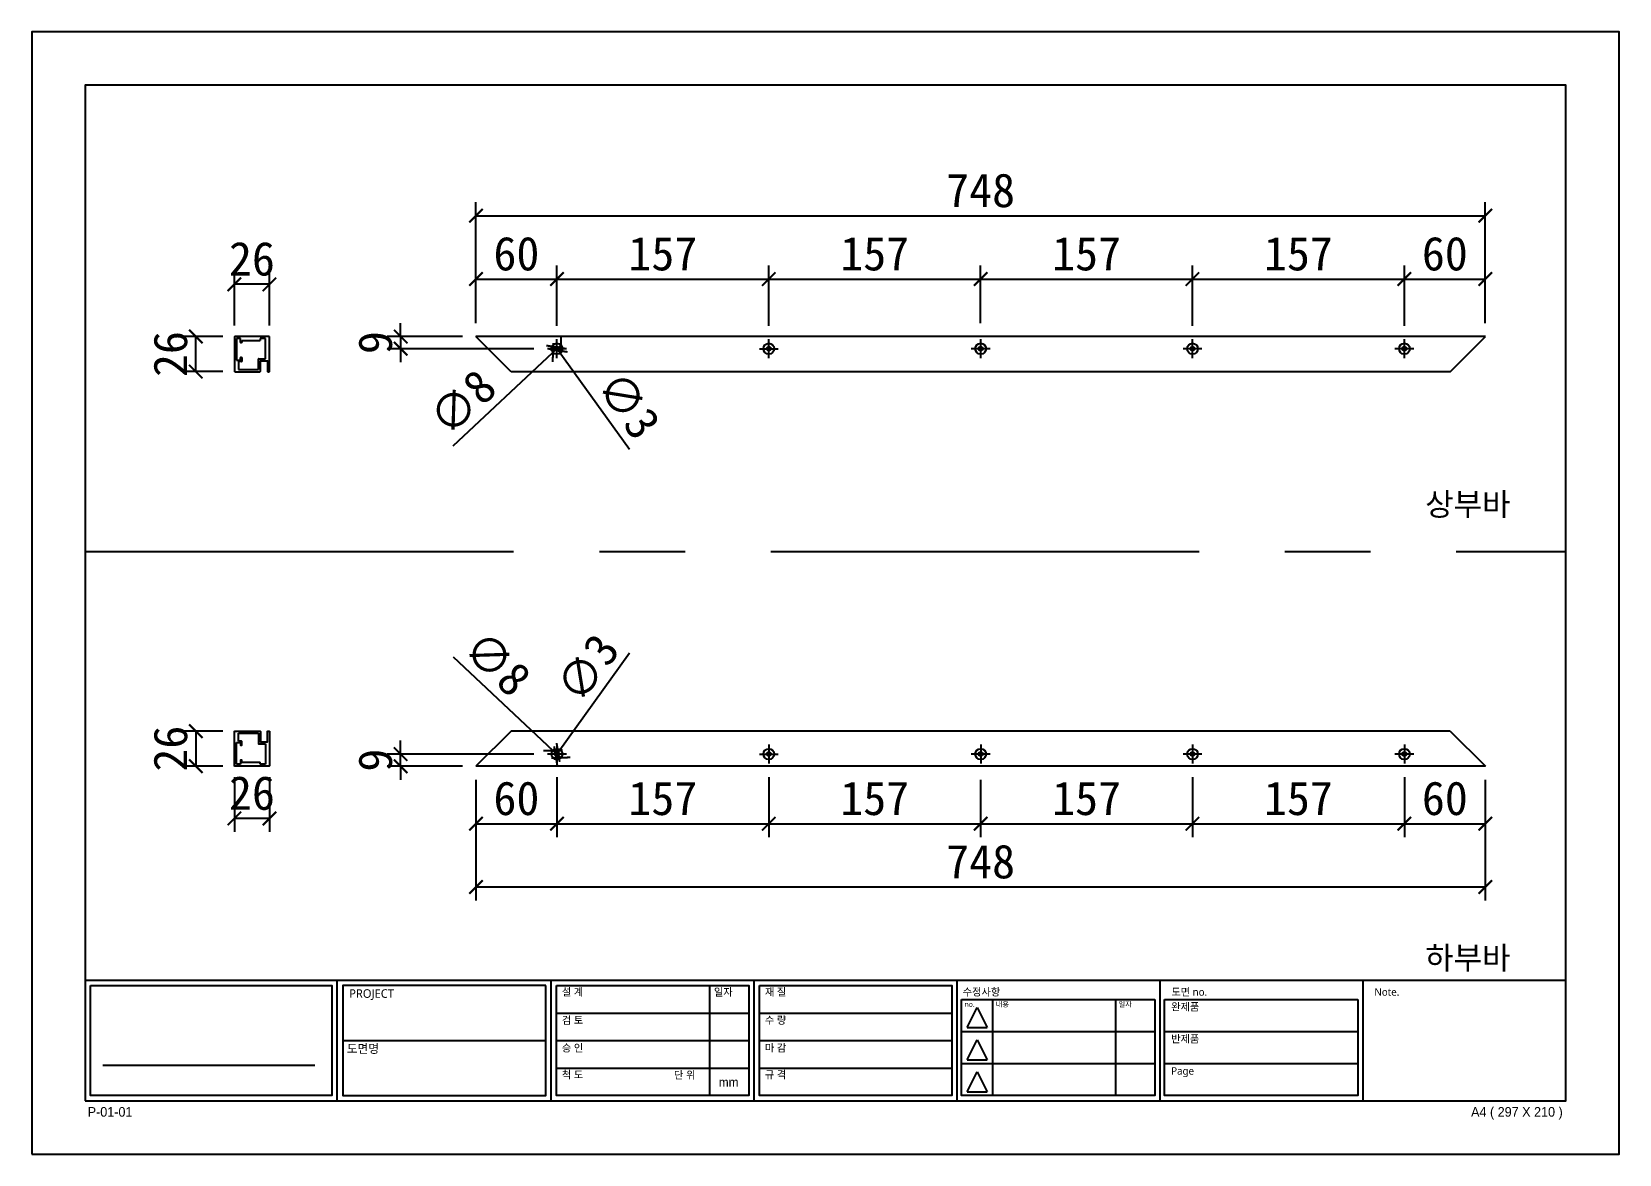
# Model space of a CAD drawing. Header units: millimetres. Extents: x -44117 to 256353, y -2095463 to 65325.
# Drawn here: x -13383 to -12206, y 10069 to 10901 of the extents above; entities that cross this region are included whole.
import ezdxf

# ---------------------------------------------------------------- set-up
doc = ezdxf.new("R2010")
doc.units = ezdxf.units.MM
doc.header["$LTSCALE"] = 10
doc.linetypes.add('CENTER', pattern=[50.8, 31.75, -6.35, 6.35, -6.35])
doc.layers.add('cen', color=1, linetype='CENTER')
doc.layers.add('도면층2', color=3, linetype='CENTER')
doc.styles.add('고딕', font='')
doc.styles.get('고딕').set_extended_font_data('HYgtrE')
doc.dimstyles.new('ISO-25', dxfattribs={"dimtxt": 2.5, "dimasz": 2.5, "dimexe": 1, "dimexo": 1, "dimtad": 1, "dimtxsty": 'Standard', "dimblk": 'ARCHTICK', "dimcen": 2.5, "dimadec": 0, "dimazin": 0, "dimtfac": 1, "dimtmove": 0, "dimatfit": 3, "dimfxl": 0, "dimarcsym": 0})

# ---------------------------------------------------------------- blocks, each defined once
blk = doc.blocks.new('A$C2EC13F1B')
at = {"color": 7}
for p, q in [((-3.67, -0.83), (-1.17, 4.17)), ((-1.17, 4.17), (1.33, -0.83))]:
    blk.add_line(p, q, dxfattribs=at)
blk.add_lwpolyline([(-3.67, -0.83), (1.33, -0.83)], dxfattribs=at)
blk = doc.blocks.new('a4 1scale')
at = {"color": 8}
for p, q in [((-15144.83, -4477.05), (-14867.83, -4477.05)), ((-15097.66, -4499.61), (-15097.66, -4477.05)), ((-15057.67, -4499.62), (-15057.67, -4477.06)), ((-15028.06, -4478.06), (-15028.06, -4498.62)), ((-15019.68, -4499.62), (-15019.68, -4477.06)), ((-14981.69, -4499.62), (-14981.69, -4477.06)), ((-14943.7, -4499.62), (-14943.7, -4477.06)), ((-14905.71, -4499.62), (-14905.71, -4477.06)), ((-14980.9, -4480.63), (-14944.7, -4480.63)), ((-14975.07, -4480.63), (-14975.07, -4498.62)), ((-14952.08, -4480.63), (-14952.08, -4498.62)), ((-14942.91, -4480.63), (-14906.71, -4480.63)), ((-15056.67, -4483.2), (-15020.68, -4483.2)), ((-15018.68, -4483.2), (-14982.69, -4483.2)), ((-14980.9, -4486.63), (-14944.7, -4486.63)), ((-14942.91, -4486.63), (-14906.71, -4486.63)), ((-15096.66, -4488.33), (-15058.67, -4488.34)), ((-15056.67, -4488.34), (-15020.68, -4488.34)), ((-15018.68, -4488.34), (-14982.69, -4488.34)), ((-15141.53, -4492.95), (-15101.88, -4492.95)), ((-15056.67, -4493.48), (-15020.68, -4493.48)), ((-15018.68, -4493.48), (-14982.69, -4493.48)), ((-14980.9, -4492.63), (-14944.7, -4492.63)), ((-14942.91, -4492.63), (-14906.71, -4492.63))]:
    blk.add_line(p, q, dxfattribs=at)
for points in [[(-15154.83, -4509.61), (-14857.83, -4509.61), (-14857.83, -4299.61), (-15154.83, -4299.61)], [(-15144.83, -4499.61), (-14867.83, -4499.61), (-14867.83, -4309.61), (-15144.83, -4309.61)]]:
    blk.add_lwpolyline(points, close=True)
for points in [[(-15143.82, -4478.05), (-15098.66, -4478.05), (-15098.66, -4498.61), (-15143.83, -4498.61)], [(-15058.67, -4478.06), (-15096.66, -4478.05), (-15096.66, -4498.61), (-15058.66, -4498.62)], [(-15056.67, -4478.06), (-15020.68, -4478.06), (-15020.68, -4498.62), (-15056.67, -4498.62)], [(-15018.68, -4478.06), (-14982.69, -4478.06), (-14982.69, -4498.62), (-15018.68, -4498.62)]]:
    blk.add_lwpolyline(points, close=True, dxfattribs=at)
for points in [[(-14944.7, -4480.63), (-14944.7, -4498.62), (-14980.9, -4498.62), (-14980.9, -4480.63)], [(-14906.71, -4480.63), (-14906.71, -4498.62), (-14942.91, -4498.62), (-14942.91, -4480.63)]]:
    blk.add_lwpolyline(points, dxfattribs=at)
at = {"color": 8, "xscale": 0.7469071166727064, "yscale": 0.7469071166727064, "zscale": 0.7469071166727064}
for p in [(-14977.06, -4485.3), (-14977.06, -4491.3), (-14977.06, -4497.29)]:
    blk.add_blockref('A$C2EC13F1B', p, dxfattribs=at)
at = {"color": 8, "style": '고딕'}
for s, insert, char_height, width, attachment_point in [('{\\fMalgun Gothic|b0|i0|c129|p50;PROJECT}', (-15095.45, -4478.74), 1.6004, 37.4801, 1), ('{\\fMalgun Gothic|b0|i0|c129|p50;설 계}', (-15055.65, -4478.55), 1.4003, 21.6513, 1), ('{\\fGulim|b0|i0|c129|p50;일자}', (-15027.2, -4478.57), 1.4, 24.7824, 1), ('{\\fMalgun Gothic|b0|i0|c129|p50;재 질}', (-15017.66, -4478.55), 1.4003, 21.6513, 1), ('{\\fMalgun Gothic|b0|i0|c129|p50;수정사항}', (-14980.67, -4478.55), 1.4003, 21.6513, 1), ('{\\fMalgun Gothic|b0|i0|c129|p50;도면 no.}', (-14941.63, -4478.55), 1.4003, 21.6513, 1), ('{\\fMalgun Gothic|b0|i0|c129|p50;Note.}', (-14903.64, -4478.55), 1.4003, 21.6513, 1), ('{\\fMalgun Gothic|b0|i0|c129|p50;no.}', (-14980.32, -4481.07), 0.96, 25.9815, 1), ('{\\fMalgun Gothic|b0|i0|c129|p50;내용}', (-14974.49, -4481.07), 0.96, 25.9815, 1), ('{\\fMalgun Gothic|b0|i0|c129|p50;일자}', (-14951.5, -4481.07), 0.96, 25.9815, 1), ('{\\fGulim|b0|i0|c129|p50;완\\fMalgun Gothic|b0|i0|c129|p50;제품}', (-14941.66, -4481.32), 1.4003, 21.6513, 1), ('{\\fMalgun Gothic|b0|i0|c129|p50;검 토}', (-15055.65, -4483.82), 1.4003, 21.6513, 1), ('{\\fMalgun Gothic|b0|i0|c129|p50;수 량}', (-15017.66, -4483.82), 1.4003, 21.6513, 1), ('{\\fMalgun Gothic|b0|i0|c129|p50;반제품}', (-14941.66, -4487.32), 1.4003, 21.6513, 1), ('{\\fMalgun Gothic|b0|i0|c129|p50;도면명}', (-15095.89, -4489.07), 1.6004, 37.4801, 1), ('{\\fMalgun Gothic|b0|i0|c129|p50;승 인}', (-15055.65, -4489.02), 1.4003, 21.6513, 1), ('{\\fMalgun Gothic|b0|i0|c129|p50;마 감}', (-15017.66, -4489.02), 1.4003, 21.6513, 1), ('{\\fMalgun Gothic|b0|i0|c129|p50;Page}', (-14941.66, -4493.32), 1.4003, 21.6513, 1), ('{\\fMalgun Gothic|b0|i0|c129|p50;척 도 }', (-15055.65, -4494.02), 1.4003, 21.6513, 1), ('{\\fGulim|b0|i0|c129|p50;단 위}', (-15034.68, -4494.09), 1.4003, 21.6513, 1), ('mm', (-15024.45, -4496.13), 1.7, 15.2516, 5), ('{\\fMalgun Gothic|b0|i0|c129|p50;규 격 }', (-15017.66, -4494.02), 1.4003, 21.6513, 1), ('{\\C8;P-01-01}', (-15144.37, -4500.78), 1.8004, 27.0059, 1), ('{\\C8;A4 ( 297 X 210 )}', (-14868.4, -4500.78), 1.8004, 27.0059, 3)]:
    blk.add_mtext(s, dxfattribs=dict(at, insert=insert, char_height=char_height, width=width, attachment_point=attachment_point))
blk = doc.blocks.new('_ArchTick')
at = {"color": 0, "linetype": 'ByBlock', "const_width": 0.15}
blk.add_lwpolyline([(-0.5, -0.5), (0.5, 0.5)], dxfattribs=at)
blk = doc.blocks.new('*D312')
at = {"color": 0, "lineweight": -2}
for p, q in [((-13232.5, 10683.3), (-13232.5, 10723.8)), ((-13206.5, 10683.3), (-13206.5, 10723.8)), ((-13206.5, 10713.8), (-13232.5, 10713.8))]:
    blk.add_line(p, q, dxfattribs=at)
at = {"layer": 'Defpoints', "color": 0}
for p in [(-13232.5, 10713.8), (-13232.5, 10673.3), (-13206.5, 10673.3)]:
    blk.add_point(p, dxfattribs=at)
at = {"color": 0, "lineweight": -2, "xscale": 10, "yscale": 10, "zscale": 10, "rotation": 180}
blk.add_blockref('_ArchTick', (-13232.5, 10713.8), dxfattribs=at)
at = {"color": 0, "lineweight": -2, "xscale": 10, "yscale": 10, "zscale": 10}
blk.add_blockref('_ArchTick', (-13206.5, 10713.8), dxfattribs=at)
at = {"color": 0, "insert": (-13219.5, 10732.6), "char_height": 25, "attachment_point": 5}
blk.add_mtext('26', dxfattribs=at)
blk = doc.blocks.new('_None')
blk = doc.blocks.new('*D313')
at = {"color": 0, "lineweight": -2}
for p, q in [((-13241, 10675.1), (-13271.1, 10675.1)), ((-13261.1, 10649.1), (-13261.1, 10675.1)), ((-13241, 10649.1), (-13271.1, 10649.1))]:
    blk.add_line(p, q, dxfattribs=at)
at = {"layer": 'Defpoints', "color": 0}
for p in [(-13261.1, 10675.1), (-13231, 10675.1), (-13231, 10649.1)]:
    blk.add_point(p, dxfattribs=at)
at = {"color": 0, "lineweight": -2, "xscale": 10, "yscale": 10, "zscale": 10}
for p, rotation in [((-13261.1, 10675.1), 90), ((-13261.1, 10649.1), 270)]:
    blk.add_blockref('_ArchTick', p, dxfattribs=dict(at, rotation=rotation))
at = {"color": 0, "insert": (-13279.8, 10662.1), "char_height": 25, "attachment_point": 5, "rotation": 90}
blk.add_mtext('26', dxfattribs=at)
blk = doc.blocks.new('*D314')
at = {"color": 0, "lineweight": -2}
for p, q in [((-13053.5, 10685.1), (-13053.5, 10774.6)), ((-13053.5, 10764.6), (-12305.5, 10764.6)), ((-12305.5, 10685.1), (-12305.5, 10774.6))]:
    blk.add_line(p, q, dxfattribs=at)
at = {"layer": 'Defpoints', "color": 0}
for p in [(-12305.5, 10764.6), (-13053.5, 10675.1), (-12305.5, 10675.1)]:
    blk.add_point(p, dxfattribs=at)
at = {"color": 0, "lineweight": -2, "xscale": 10, "yscale": 10, "zscale": 10, "rotation": 180}
blk.add_blockref('_ArchTick', (-13053.5, 10764.6), dxfattribs=at)
at = {"color": 0, "lineweight": -2, "xscale": 10, "yscale": 10, "zscale": 10}
blk.add_blockref('_ArchTick', (-12305.5, 10764.6), dxfattribs=at)
at = {"color": 0, "insert": (-12679.5, 10783.3), "char_height": 25, "attachment_point": 5}
blk.add_mtext('748', dxfattribs=at)
blk = doc.blocks.new('*D315')
at = {"color": 0, "lineweight": -2}
for p, q in [((-13109.3, 10675.1), (-13109.3, 10685.1)), ((-13063.5, 10675.1), (-13119.3, 10675.1)), ((-13109.3, 10675.1), (-13109.3, 10666.1)), ((-13010.5, 10666.1), (-13119.3, 10666.1)), ((-13109.3, 10666.1), (-13109.3, 10656.1))]:
    blk.add_line(p, q, dxfattribs=at)
at = {"layer": 'Defpoints', "color": 0}
for p in [(-13053.5, 10675.1), (-13109.3, 10666.1), (-13000.5, 10666.1)]:
    blk.add_point(p, dxfattribs=at)
at = {"color": 0, "lineweight": -2, "xscale": 10, "yscale": 10, "zscale": 10}
for p, rotation in [((-13109.3, 10675.1), 270), ((-13109.3, 10666.1), 90)]:
    blk.add_blockref('_ArchTick', p, dxfattribs=dict(at, rotation=rotation))
at = {"color": 0, "insert": (-13128, 10670.6), "char_height": 25, "attachment_point": 5, "rotation": 90}
blk.add_mtext('9', dxfattribs=at)
blk = doc.blocks.new('*D316')
at = {"color": 0, "lineweight": -2}
for p, q in [((-13070.3, 10594), (-12996.4, 10663.3)), ((-12990.6, 10668.8), (-12996.4, 10663.3)), ((-12990.6, 10668.8), (-12990.6, 10668.8))]:
    blk.add_line(p, q, dxfattribs=at)
at = {"layer": 'Defpoints', "color": 0}
for p in [(-12996.4, 10663.3), (-12990.6, 10668.8)]:
    blk.add_point(p, dxfattribs=at)
at = {"color": 0, "lineweight": -2, "xscale": 10, "yscale": 10, "zscale": 10}
for p, rotation in [((-12996.4, 10663.3), 43.13870442112652), ((-12990.6, 10668.8), 223.1387044211265)]:
    blk.add_blockref('_ArchTick', p, dxfattribs=dict(at, rotation=rotation))
at = {"color": 0, "insert": (-13063.4, 10626.2), "char_height": 25, "attachment_point": 5, "rotation": 43.1387}
blk.add_mtext('∅8', dxfattribs=at)
blk = doc.blocks.new('*D317')
at = {"color": 0, "lineweight": -2}
for p, q in [((-12994.4, 10667.3), (-12994.4, 10667.3)), ((-12994.4, 10667.3), (-12992.6, 10664.8)), ((-12939.7, 10591.4), (-12992.6, 10664.8))]:
    blk.add_line(p, q, dxfattribs=at)
at = {"layer": 'Defpoints', "color": 0}
for p in [(-12994.4, 10667.3), (-12992.6, 10664.8)]:
    blk.add_point(p, dxfattribs=at)
at = {"color": 0, "lineweight": -2, "xscale": 10, "yscale": 10, "zscale": 10}
for p, rotation in [((-12994.4, 10667.3), 305.7508162474588), ((-12992.6, 10664.8), 125.7508162474588)]:
    blk.add_blockref('_ArchTick', p, dxfattribs=dict(at, rotation=rotation))
at = {"color": 0, "insert": (-12940.3, 10624.3), "char_height": 25, "attachment_point": 5, "rotation": 305.7508}
blk.add_mtext('∅3', dxfattribs=at)
blk = doc.blocks.new('*D318')
at = {"color": 0, "lineweight": -2}
for p, q in [((-13053.5, 10685.1), (-13053.5, 10727.7)), ((-13053.5, 10717.7), (-12993.5, 10717.7)), ((-12993.5, 10683.1), (-12993.5, 10727.7))]:
    blk.add_line(p, q, dxfattribs=at)
at = {"layer": 'Defpoints', "color": 0}
for p in [(-12993.5, 10717.7), (-13053.5, 10675.1), (-12993.5, 10673.1)]:
    blk.add_point(p, dxfattribs=at)
at = {"color": 0, "lineweight": -2, "xscale": 10, "yscale": 10, "zscale": 10, "rotation": 180}
blk.add_blockref('_ArchTick', (-13053.5, 10717.7), dxfattribs=at)
at = {"color": 0, "lineweight": -2, "xscale": 10, "yscale": 10, "zscale": 10}
blk.add_blockref('_ArchTick', (-12993.5, 10717.7), dxfattribs=at)
at = {"color": 0, "insert": (-13023.5, 10736.4), "char_height": 25, "attachment_point": 5}
blk.add_mtext('60', dxfattribs=at)
blk = doc.blocks.new('*D319')
at = {"color": 0, "lineweight": -2}
for p, q in [((-12993.5, 10683.1), (-12993.5, 10727.7)), ((-12993.5, 10717.7), (-12836.5, 10717.7)), ((-12836.5, 10683.1), (-12836.5, 10727.7))]:
    blk.add_line(p, q, dxfattribs=at)
at = {"layer": 'Defpoints', "color": 0}
for p in [(-12836.5, 10717.7), (-12993.5, 10673.1), (-12836.5, 10673.1)]:
    blk.add_point(p, dxfattribs=at)
at = {"color": 0, "lineweight": -2, "xscale": 10, "yscale": 10, "zscale": 10, "rotation": 180}
blk.add_blockref('_ArchTick', (-12993.5, 10717.7), dxfattribs=at)
at = {"color": 0, "lineweight": -2, "xscale": 10, "yscale": 10, "zscale": 10}
blk.add_blockref('_ArchTick', (-12836.5, 10717.7), dxfattribs=at)
at = {"color": 0, "insert": (-12915, 10736.4), "char_height": 25, "attachment_point": 5}
blk.add_mtext('157', dxfattribs=at)
blk = doc.blocks.new('*D320')
at = {"color": 0, "lineweight": -2}
for p, q in [((-12836.5, 10683.1), (-12836.5, 10727.7)), ((-12836.5, 10717.7), (-12679.5, 10717.7)), ((-12679.5, 10685.1), (-12679.5, 10727.7))]:
    blk.add_line(p, q, dxfattribs=at)
at = {"layer": 'Defpoints', "color": 0}
for p in [(-12679.5, 10717.7), (-12836.5, 10673.1), (-12679.5, 10675.1)]:
    blk.add_point(p, dxfattribs=at)
at = {"color": 0, "lineweight": -2, "xscale": 10, "yscale": 10, "zscale": 10, "rotation": 180}
blk.add_blockref('_ArchTick', (-12836.5, 10717.7), dxfattribs=at)
at = {"color": 0, "lineweight": -2, "xscale": 10, "yscale": 10, "zscale": 10}
blk.add_blockref('_ArchTick', (-12679.5, 10717.7), dxfattribs=at)
at = {"color": 0, "insert": (-12758, 10736.4), "char_height": 25, "attachment_point": 5}
blk.add_mtext('157', dxfattribs=at)
blk = doc.blocks.new('*D321')
at = {"color": 0, "lineweight": -2}
for p, q in [((-12679.5, 10685.1), (-12679.5, 10727.7)), ((-12679.5, 10717.7), (-12522.5, 10717.7)), ((-12522.5, 10683.1), (-12522.5, 10727.7))]:
    blk.add_line(p, q, dxfattribs=at)
at = {"layer": 'Defpoints', "color": 0}
for p in [(-12522.5, 10717.7), (-12679.5, 10675.1), (-12522.5, 10673.1)]:
    blk.add_point(p, dxfattribs=at)
at = {"color": 0, "lineweight": -2, "xscale": 10, "yscale": 10, "zscale": 10, "rotation": 180}
blk.add_blockref('_ArchTick', (-12679.5, 10717.7), dxfattribs=at)
at = {"color": 0, "lineweight": -2, "xscale": 10, "yscale": 10, "zscale": 10}
blk.add_blockref('_ArchTick', (-12522.5, 10717.7), dxfattribs=at)
at = {"color": 0, "insert": (-12601, 10736.4), "char_height": 25, "attachment_point": 5}
blk.add_mtext('157', dxfattribs=at)
blk = doc.blocks.new('*D322')
at = {"color": 0, "lineweight": -2}
for p, q in [((-12522.5, 10683.1), (-12522.5, 10727.7)), ((-12522.5, 10717.7), (-12365.5, 10717.7)), ((-12365.5, 10683.1), (-12365.5, 10727.7))]:
    blk.add_line(p, q, dxfattribs=at)
at = {"layer": 'Defpoints', "color": 0}
for p in [(-12365.5, 10717.7), (-12522.5, 10673.1), (-12365.5, 10673.1)]:
    blk.add_point(p, dxfattribs=at)
at = {"color": 0, "lineweight": -2, "xscale": 10, "yscale": 10, "zscale": 10, "rotation": 180}
blk.add_blockref('_ArchTick', (-12522.5, 10717.7), dxfattribs=at)
at = {"color": 0, "lineweight": -2, "xscale": 10, "yscale": 10, "zscale": 10}
blk.add_blockref('_ArchTick', (-12365.5, 10717.7), dxfattribs=at)
at = {"color": 0, "insert": (-12444, 10736.4), "char_height": 25, "attachment_point": 5}
blk.add_mtext('157', dxfattribs=at)
blk = doc.blocks.new('*D323')
at = {"color": 0, "lineweight": -2}
for p, q in [((-12365.5, 10683.1), (-12365.5, 10727.7)), ((-12365.5, 10717.7), (-12305.5, 10717.7)), ((-12305.5, 10685.1), (-12305.5, 10727.7))]:
    blk.add_line(p, q, dxfattribs=at)
at = {"layer": 'Defpoints', "color": 0}
for p in [(-12305.5, 10717.7), (-12365.5, 10673.1), (-12305.5, 10675.1)]:
    blk.add_point(p, dxfattribs=at)
at = {"color": 0, "lineweight": -2, "xscale": 10, "yscale": 10, "zscale": 10, "rotation": 180}
blk.add_blockref('_ArchTick', (-12365.5, 10717.7), dxfattribs=at)
at = {"color": 0, "lineweight": -2, "xscale": 10, "yscale": 10, "zscale": 10}
blk.add_blockref('_ArchTick', (-12305.5, 10717.7), dxfattribs=at)
at = {"color": 0, "insert": (-12335.5, 10736.4), "char_height": 25, "attachment_point": 5}
blk.add_mtext('60', dxfattribs=at)
blk = doc.blocks.new('*D324')
at = {"color": 0, "lineweight": -2}
for p, q in [((-13232.5, 10348.5), (-13232.5, 10308)), ((-13206.5, 10348.5), (-13206.5, 10308)), ((-13206.5, 10318), (-13232.5, 10318))]:
    blk.add_line(p, q, dxfattribs=at)
at = {"layer": 'Defpoints', "color": 0}
for p in [(-13232.5, 10358.5), (-13206.5, 10358.5), (-13232.5, 10318)]:
    blk.add_point(p, dxfattribs=at)
at = {"color": 0, "lineweight": -2, "xscale": 10, "yscale": 10, "zscale": 10, "rotation": 180}
blk.add_blockref('_ArchTick', (-13232.5, 10318), dxfattribs=at)
at = {"color": 0, "lineweight": -2, "xscale": 10, "yscale": 10, "zscale": 10}
blk.add_blockref('_ArchTick', (-13206.5, 10318), dxfattribs=at)
at = {"color": 0, "insert": (-13219.5, 10336.7), "char_height": 25, "attachment_point": 5}
blk.add_mtext('26', dxfattribs=at)
blk = doc.blocks.new('*D325')
at = {"color": 0, "lineweight": -2}
for p, q in [((-13241, 10382.7), (-13271.1, 10382.7)), ((-13261.1, 10382.7), (-13261.1, 10356.7)), ((-13241, 10356.7), (-13271.1, 10356.7))]:
    blk.add_line(p, q, dxfattribs=at)
at = {"layer": 'Defpoints', "color": 0}
for p in [(-13231, 10382.7), (-13261.1, 10356.7), (-13231, 10356.7)]:
    blk.add_point(p, dxfattribs=at)
at = {"color": 0, "lineweight": -2, "xscale": 10, "yscale": 10, "zscale": 10}
for p, rotation in [((-13261.1, 10382.7), 90), ((-13261.1, 10356.7), 270)]:
    blk.add_blockref('_ArchTick', p, dxfattribs=dict(at, rotation=rotation))
at = {"color": 0, "insert": (-13279.8, 10369.7), "char_height": 25, "attachment_point": 5, "rotation": 90}
blk.add_mtext('26', dxfattribs=at)
blk = doc.blocks.new('*D326')
at = {"color": 0, "lineweight": -2}
for p, q in [((-13053.5, 10346.7), (-13053.5, 10257.2)), ((-12305.5, 10346.7), (-12305.5, 10257.2)), ((-13053.5, 10267.2), (-12305.5, 10267.2))]:
    blk.add_line(p, q, dxfattribs=at)
at = {"layer": 'Defpoints', "color": 0}
for p in [(-13053.5, 10356.7), (-12305.5, 10356.7), (-12305.5, 10267.2)]:
    blk.add_point(p, dxfattribs=at)
at = {"color": 0, "lineweight": -2, "xscale": 10, "yscale": 10, "zscale": 10, "rotation": 180}
blk.add_blockref('_ArchTick', (-13053.5, 10267.2), dxfattribs=at)
at = {"color": 0, "lineweight": -2, "xscale": 10, "yscale": 10, "zscale": 10}
blk.add_blockref('_ArchTick', (-12305.5, 10267.2), dxfattribs=at)
at = {"color": 0, "insert": (-12679.5, 10285.9), "char_height": 25, "attachment_point": 5}
blk.add_mtext('748', dxfattribs=at)
blk = doc.blocks.new('*D327')
at = {"color": 0, "lineweight": -2}
for p, q in [((-13010.5, 10365.7), (-13119.3, 10365.7)), ((-13109.3, 10365.7), (-13109.3, 10375.7)), ((-13109.3, 10356.7), (-13109.3, 10365.7)), ((-13063.5, 10356.7), (-13119.3, 10356.7)), ((-13109.3, 10356.7), (-13109.3, 10346.7))]:
    blk.add_line(p, q, dxfattribs=at)
at = {"layer": 'Defpoints', "color": 0}
for p in [(-13109.3, 10365.7), (-13000.5, 10365.7), (-13053.5, 10356.7)]:
    blk.add_point(p, dxfattribs=at)
at = {"color": 0, "lineweight": -2, "xscale": 10, "yscale": 10, "zscale": 10}
for p, rotation in [((-13109.3, 10365.7), 270), ((-13109.3, 10356.7), 90)]:
    blk.add_blockref('_ArchTick', p, dxfattribs=dict(at, rotation=rotation))
at = {"color": 0, "insert": (-13128, 10361.2), "char_height": 25, "attachment_point": 5, "rotation": 90}
blk.add_mtext('9', dxfattribs=at)
blk = doc.blocks.new('*D328')
at = {"color": 0, "lineweight": -2}
for p, q in [((-13070.3, 10437.7), (-12996.4, 10368.4)), ((-12990.6, 10363), (-12996.4, 10368.4)), ((-12990.6, 10363), (-12990.6, 10363))]:
    blk.add_line(p, q, dxfattribs=at)
at = {"layer": 'Defpoints', "color": 0}
for p in [(-12996.4, 10368.4), (-12990.6, 10363)]:
    blk.add_point(p, dxfattribs=at)
at = {"color": 0, "lineweight": -2, "xscale": 10, "yscale": 10, "zscale": 10}
for p, rotation in [((-12996.4, 10368.4), 316.8612955789014), ((-12990.6, 10363), 136.8612955789014)]:
    blk.add_blockref('_ArchTick', p, dxfattribs=dict(at, rotation=rotation))
at = {"color": 0, "insert": (-13037.7, 10432.9), "char_height": 25, "attachment_point": 5, "rotation": 316.8613}
blk.add_mtext('∅8', dxfattribs=at)
blk = doc.blocks.new('*D329')
at = {"color": 0, "lineweight": -2}
for p, q in [((-12939.7, 10440.4), (-12992.6, 10366.9)), ((-12994.4, 10364.5), (-12992.6, 10366.9)), ((-12994.4, 10364.5), (-12994.4, 10364.5))]:
    blk.add_line(p, q, dxfattribs=at)
at = {"layer": 'Defpoints', "color": 0}
for p in [(-12994.4, 10364.5), (-12992.6, 10366.9)]:
    blk.add_point(p, dxfattribs=at)
at = {"color": 0, "lineweight": -2, "xscale": 10, "yscale": 10, "zscale": 10}
for p, rotation in [((-12994.4, 10364.5), 54.24918375254118), ((-12992.6, 10366.9), 234.2491837525412)]:
    blk.add_blockref('_ArchTick', p, dxfattribs=dict(at, rotation=rotation))
at = {"color": 0, "insert": (-12970.7, 10429.4), "char_height": 25, "attachment_point": 5, "rotation": 54.2492}
blk.add_mtext('∅3', dxfattribs=at)
blk = doc.blocks.new('*D330')
at = {"color": 0, "lineweight": -2}
for p, q in [((-13053.5, 10346.7), (-13053.5, 10304.1)), ((-12993.5, 10348.7), (-12993.5, 10304.1)), ((-13053.5, 10314.1), (-12993.5, 10314.1))]:
    blk.add_line(p, q, dxfattribs=at)
at = {"layer": 'Defpoints', "color": 0}
for p in [(-13053.5, 10356.7), (-12993.5, 10358.7), (-12993.5, 10314.1)]:
    blk.add_point(p, dxfattribs=at)
at = {"color": 0, "lineweight": -2, "xscale": 10, "yscale": 10, "zscale": 10, "rotation": 180}
blk.add_blockref('_ArchTick', (-13053.5, 10314.1), dxfattribs=at)
at = {"color": 0, "lineweight": -2, "xscale": 10, "yscale": 10, "zscale": 10}
blk.add_blockref('_ArchTick', (-12993.5, 10314.1), dxfattribs=at)
at = {"color": 0, "insert": (-13023.5, 10332.8), "char_height": 25, "attachment_point": 5}
blk.add_mtext('60', dxfattribs=at)
blk = doc.blocks.new('*D331')
at = {"color": 0, "lineweight": -2}
for p, q in [((-12993.5, 10348.7), (-12993.5, 10304.1)), ((-12836.5, 10348.7), (-12836.5, 10304.1)), ((-12993.5, 10314.1), (-12836.5, 10314.1))]:
    blk.add_line(p, q, dxfattribs=at)
at = {"layer": 'Defpoints', "color": 0}
for p in [(-12993.5, 10358.7), (-12836.5, 10358.7), (-12836.5, 10314.1)]:
    blk.add_point(p, dxfattribs=at)
at = {"color": 0, "lineweight": -2, "xscale": 10, "yscale": 10, "zscale": 10, "rotation": 180}
blk.add_blockref('_ArchTick', (-12993.5, 10314.1), dxfattribs=at)
at = {"color": 0, "lineweight": -2, "xscale": 10, "yscale": 10, "zscale": 10}
blk.add_blockref('_ArchTick', (-12836.5, 10314.1), dxfattribs=at)
at = {"color": 0, "insert": (-12915, 10332.8), "char_height": 25, "attachment_point": 5}
blk.add_mtext('157', dxfattribs=at)
blk = doc.blocks.new('*D332')
at = {"color": 0, "lineweight": -2}
for p, q in [((-12836.5, 10348.7), (-12836.5, 10304.1)), ((-12679.5, 10346.7), (-12679.5, 10304.1)), ((-12836.5, 10314.1), (-12679.5, 10314.1))]:
    blk.add_line(p, q, dxfattribs=at)
at = {"layer": 'Defpoints', "color": 0}
for p in [(-12836.5, 10358.7), (-12679.5, 10356.7), (-12679.5, 10314.1)]:
    blk.add_point(p, dxfattribs=at)
at = {"color": 0, "lineweight": -2, "xscale": 10, "yscale": 10, "zscale": 10, "rotation": 180}
blk.add_blockref('_ArchTick', (-12836.5, 10314.1), dxfattribs=at)
at = {"color": 0, "lineweight": -2, "xscale": 10, "yscale": 10, "zscale": 10}
blk.add_blockref('_ArchTick', (-12679.5, 10314.1), dxfattribs=at)
at = {"color": 0, "insert": (-12758, 10332.8), "char_height": 25, "attachment_point": 5}
blk.add_mtext('157', dxfattribs=at)
blk = doc.blocks.new('*D333')
at = {"color": 0, "lineweight": -2}
for p, q in [((-12679.5, 10346.7), (-12679.5, 10304.1)), ((-12522.5, 10348.7), (-12522.5, 10304.1)), ((-12679.5, 10314.1), (-12522.5, 10314.1))]:
    blk.add_line(p, q, dxfattribs=at)
at = {"layer": 'Defpoints', "color": 0}
for p in [(-12679.5, 10356.7), (-12522.5, 10358.7), (-12522.5, 10314.1)]:
    blk.add_point(p, dxfattribs=at)
at = {"color": 0, "lineweight": -2, "xscale": 10, "yscale": 10, "zscale": 10, "rotation": 180}
blk.add_blockref('_ArchTick', (-12679.5, 10314.1), dxfattribs=at)
at = {"color": 0, "lineweight": -2, "xscale": 10, "yscale": 10, "zscale": 10}
blk.add_blockref('_ArchTick', (-12522.5, 10314.1), dxfattribs=at)
at = {"color": 0, "insert": (-12601, 10332.8), "char_height": 25, "attachment_point": 5}
blk.add_mtext('157', dxfattribs=at)
blk = doc.blocks.new('*D334')
at = {"color": 0, "lineweight": -2}
for p, q in [((-12522.5, 10348.7), (-12522.5, 10304.1)), ((-12365.5, 10348.7), (-12365.5, 10304.1)), ((-12522.5, 10314.1), (-12365.5, 10314.1))]:
    blk.add_line(p, q, dxfattribs=at)
at = {"layer": 'Defpoints', "color": 0}
for p in [(-12522.5, 10358.7), (-12365.5, 10358.7), (-12365.5, 10314.1)]:
    blk.add_point(p, dxfattribs=at)
at = {"color": 0, "lineweight": -2, "xscale": 10, "yscale": 10, "zscale": 10, "rotation": 180}
blk.add_blockref('_ArchTick', (-12522.5, 10314.1), dxfattribs=at)
at = {"color": 0, "lineweight": -2, "xscale": 10, "yscale": 10, "zscale": 10}
blk.add_blockref('_ArchTick', (-12365.5, 10314.1), dxfattribs=at)
at = {"color": 0, "insert": (-12444, 10332.8), "char_height": 25, "attachment_point": 5}
blk.add_mtext('157', dxfattribs=at)
blk = doc.blocks.new('*D335')
at = {"color": 0, "lineweight": -2}
for p, q in [((-12365.5, 10348.7), (-12365.5, 10304.1)), ((-12305.5, 10346.7), (-12305.5, 10304.1)), ((-12365.5, 10314.1), (-12305.5, 10314.1))]:
    blk.add_line(p, q, dxfattribs=at)
at = {"layer": 'Defpoints', "color": 0}
for p in [(-12365.5, 10358.7), (-12305.5, 10356.7), (-12305.5, 10314.1)]:
    blk.add_point(p, dxfattribs=at)
at = {"color": 0, "lineweight": -2, "xscale": 10, "yscale": 10, "zscale": 10, "rotation": 180}
blk.add_blockref('_ArchTick', (-12365.5, 10314.1), dxfattribs=at)
at = {"color": 0, "lineweight": -2, "xscale": 10, "yscale": 10, "zscale": 10}
blk.add_blockref('_ArchTick', (-12305.5, 10314.1), dxfattribs=at)
at = {"color": 0, "insert": (-12335.5, 10332.8), "char_height": 25, "attachment_point": 5}
blk.add_mtext('60', dxfattribs=at)

msp = doc.modelspace()

# ---------------------------------------------------------------- linework, layer by layer
for p, q in [((-13227.96915, 10673.56733), (-13230.96915, 10673.56733)), ((-13230.96915, 10673.56733), (-13230.96915, 10657.56733)), ((-13227.96915, 10670.86733), (-13227.96915, 10673.56733)), ((-13227.26915, 10670.56733), (-13227.66915, 10670.56733)), ((-13226.96915, 10672.06733), (-13226.96915, 10670.86733)), ((-13226.96915, 10672.06733), (-13213.46915, 10672.06733)), ((-13209.46915, 10673.56733), (-13213.46915, 10673.56733)), ((-13213.46915, 10673.56733), (-13213.46915, 10672.06733)), ((-13209.46915, 10658.56733), (-13209.46915, 10673.56733)), ((-12305.47405, 10675.06733), (-13053.47405, 10675.06733)), ((-13027.47405, 10649.06733), (-13053.47405, 10675.06733)), ((-12331.47405, 10649.06733), (-12305.47405, 10675.06733)), ((-13227.96915, 10657.56733), (-13227.96915, 10659.26733)), ((-13227.66915, 10659.56733), (-13227.26915, 10659.56733)), ((-13226.96915, 10659.26733), (-13226.96915, 10656.86733)), ((-13214.66915, 10657.06733), (-13214.66915, 10658.26733)), ((-13214.36915, 10658.56733), (-13213.16915, 10658.56733)), ((-13213.16915, 10658.56733), (-13209.46915, 10658.56733)), ((-13213.16915, 10658.56733), (-13213.16915, 10658.56733)), ((-13230.96915, 10657.56733), (-13227.96915, 10657.56733)), ((-13227.26915, 10656.56733), (-13229.46915, 10656.56733)), ((-13229.46915, 10656.56733), (-13229.46915, 10650.56733)), ((-13229.46915, 10650.56733), (-13214.66915, 10650.56733)), ((-13214.66915, 10650.56733), (-13214.66915, 10657.06733)), ((-12331.47405, 10649.06733), (-13027.47405, 10649.06733)), ((-13229.46915, 10375.20341), (-13229.46915, 10381.20341)), ((-13229.46915, 10381.20341), (-13214.66915, 10381.20341)), ((-13214.66915, 10381.20341), (-13214.66915, 10374.70341)), ((-13027.47405, 10382.70341), (-13053.47405, 10356.70341)), ((-12331.47405, 10382.70341), (-13027.47405, 10382.70341)), ((-12331.47405, 10382.70341), (-12305.47405, 10356.70341)), ((-13230.96915, 10358.20341), (-13230.96915, 10374.20341)), ((-13230.96915, 10374.20341), (-13227.96915, 10374.20341)), ((-13227.26915, 10375.20341), (-13229.46915, 10375.20341)), ((-13227.96915, 10374.20341), (-13227.96915, 10372.50341)), ((-13227.66915, 10372.20341), (-13227.26915, 10372.20341)), ((-13226.96915, 10372.50341), (-13226.96915, 10374.90341)), ((-13214.66915, 10374.70341), (-13214.66915, 10373.50341)), ((-13214.36915, 10373.20341), (-13213.16915, 10373.20341)), ((-13213.16915, 10373.20341), (-13209.46915, 10373.20341)), ((-13213.16915, 10373.20341), (-13213.16915, 10373.20341)), ((-13209.46915, 10373.20341), (-13209.46915, 10358.20341)), ((-13227.96915, 10358.20341), (-13230.96915, 10358.20341)), ((-13227.96915, 10360.90341), (-13227.96915, 10358.20341)), ((-13227.26915, 10361.20341), (-13227.66915, 10361.20341)), ((-13226.96915, 10359.70341), (-13226.96915, 10360.90341)), ((-13226.96915, 10359.70341), (-13213.46915, 10359.70341)), ((-13213.46915, 10358.20341), (-13213.46915, 10359.70341)), ((-13209.46915, 10358.20341), (-13213.46915, 10358.20341)), ((-12305.47405, 10356.70341), (-13053.47405, 10356.70341))]:
    msp.add_line(p, q)
for points in [[(-13207.96928, 10649.36733, 0.4142135624), (-13207.66928, 10649.06733), (-13206.76915, 10649.06733, 0.4142135624), (-13206.46915, 10649.36733), (-13206.46915, 10674.56733, 0.4142135624), (-13206.96915, 10675.06733), (-13231.96915, 10675.06733, 0.4142135624), (-13232.46915, 10674.56733), (-13232.46915, 10649.56733, 0.4142135624), (-13231.96915, 10649.06733), (-13213.66915, 10649.06733, 0.4142135624), (-13213.16915, 10649.56733), (-13213.16915, 10657.06733), (-13207.96915, 10657.06733), (-13207.96915, 10649.36733)], [(-13207.96928, 10382.40341, -0.4142135624), (-13207.66928, 10382.70341), (-13206.76915, 10382.70341, -0.4142135624), (-13206.46915, 10382.40341), (-13206.46915, 10357.20341, -0.4142135624), (-13206.96915, 10356.70341), (-13231.96915, 10356.70341, -0.4142135624), (-13232.46915, 10357.20341), (-13232.46915, 10382.20341, -0.4142135624), (-13231.96915, 10382.70341), (-13213.66915, 10382.70341, -0.4142135624), (-13213.16915, 10382.20341), (-13213.16915, 10374.70341), (-13207.96915, 10374.70341), (-13207.96915, 10382.40341)]]:
    msp.add_lwpolyline(points, format="xyb")
for centre, radius in [((-12993.47405, 10666.06733), 4), ((-12836.47405, 10666.06733), 4), ((-12679.47405, 10666.06733), 4), ((-12522.47405, 10666.06733), 4), ((-12365.47405, 10666.06733), 4), ((-12993.47405, 10666.06733), 1.5), ((-12836.47405, 10666.06733), 1.5), ((-12679.47405, 10666.06733), 1.5), ((-12522.47405, 10666.06733), 1.5), ((-12365.47405, 10666.06733), 1.5), ((-12993.47405, 10365.70341), 4), ((-12993.47405, 10365.70341), 1.5), ((-12836.47405, 10365.70341), 4), ((-12836.47405, 10365.70341), 1.5), ((-12679.47405, 10365.70341), 4), ((-12679.47405, 10365.70341), 1.5), ((-12522.47405, 10365.70341), 4), ((-12522.47405, 10365.70341), 1.5), ((-12365.47405, 10365.70341), 4), ((-12365.47405, 10365.70341), 1.5)]:
    msp.add_circle(centre, radius)
for centre, start, end in [((-13227.66915, 10670.86733), 180, 270), ((-13227.26915, 10670.86733), 270, 0), ((-13227.66915, 10659.26733), 90, 180), ((-13227.26915, 10659.26733), 360, 90), ((-13214.36915, 10658.26733), 90, 180), ((-13227.26915, 10656.86733), 270, 0), ((-13227.66915, 10372.50341), 180, 270), ((-13227.26915, 10374.90341), 360, 90), ((-13227.26915, 10372.50341), 270, 0), ((-13214.36915, 10373.50341), 180, 270), ((-13227.66915, 10360.90341), 90, 180), ((-13227.26915, 10360.90341), 360, 90)]:
    msp.add_arc(centre, 0.3, start, end)
at = {"layer": 'cen'}
msp.add_line((-13343.05102, 10515.88537), (-12245.87134, 10515.88537), dxfattribs=at)
at = {"layer": '도면층2'}
for p, q in [((-12993.47405, 10659.06733), (-12993.47405, 10673.06733)), ((-12836.47405, 10659.06733), (-12836.47405, 10673.06733)), ((-12679.47405, 10659.06733), (-12679.47405, 10673.06733)), ((-12522.47405, 10659.06733), (-12522.47405, 10673.06733)), ((-12365.47405, 10659.06733), (-12365.47405, 10673.06733)), ((-12986.47405, 10666.06733), (-13000.47405, 10666.06733)), ((-12843.47405, 10666.06733), (-12829.47405, 10666.06733)), ((-12672.47405, 10666.06733), (-12686.47405, 10666.06733)), ((-12515.47405, 10666.06733), (-12529.47405, 10666.06733)), ((-12358.47405, 10666.06733), (-12372.47405, 10666.06733)), ((-12986.47405, 10365.70341), (-13000.47405, 10365.70341)), ((-12993.47405, 10372.70341), (-12993.47405, 10358.70341)), ((-12843.47405, 10365.70341), (-12829.47405, 10365.70341)), ((-12836.47405, 10372.70341), (-12836.47405, 10358.70341)), ((-12672.47405, 10365.70341), (-12686.47405, 10365.70341)), ((-12679.47405, 10372.70341), (-12679.47405, 10358.70341)), ((-12515.47405, 10365.70341), (-12529.47405, 10365.70341)), ((-12522.47405, 10372.70341), (-12522.47405, 10358.70341)), ((-12358.47405, 10365.70341), (-12372.47405, 10365.70341)), ((-12365.47405, 10372.70341), (-12365.47405, 10358.70341))]:
    msp.add_line(p, q, dxfattribs=at)

# ---------------------------------------------------------------- block references
at = {"color": 1, "xscale": 3.9609375, "yscale": 3.9609375, "zscale": 3.9609375}
msp.add_blockref('a4 1scale', (46644.67376, 27931.43748), dxfattribs=at)

# ---------------------------------------------------------------- texts
at = {"color": 142, "char_height": 16.8152548, "width": 487.1267467, "attachment_point": 5, "style": '고딕'}
for s, insert in [('{\\fMalgun Gothic|b0|i0|c129|p50;상부바}', (-12318.43224, 10549.92015)), ('{\\fMalgun Gothic|b0|i0|c129|p50;하부바}', (-12318.43224, 10213.85734))]:
    msp.add_mtext(s, dxfattribs=dict(at, insert=insert))

# ---------------------------------------------------------------- dimensions: what is measured, and where the dimension line sits
for base, p1, p2, override, picture, middle in [((-12305.47405, 10764.5904), (-13053.47405, 10675.06733), (-12305.47405, 10675.06733), {"dimscale": 10, "dimasz": 1, "dimdec": 1, "dimcen": 0, "dimtdec": 1, "dimldrblk": 'None', "dimtfillclr": 100}, '*D314', (-12679.47405, 10783.3404)), ((-12993.47405, 10717.672), (-13053.47405, 10675.06733), (-12993.47405, 10673.06733), {"dimscale": 10, "dimasz": 1, "dimdec": 1, "dimcen": 0, "dimtdec": 1, "dimldrblk": 'None', "dimtfillclr": 100}, '*D318', (-13023.47405, 10736.422)), ((-12836.47405, 10717.672), (-12993.47405, 10673.06733), (-12836.47405, 10673.06733), {"dimscale": 10, "dimasz": 1, "dimdec": 1, "dimcen": 0, "dimtdec": 1, "dimtmove": 1, "dimldrblk": 'None', "dimtfillclr": 100}, '*D319', (-12914.97405, 10736.422)), ((-12679.47405, 10717.672), (-12836.47405, 10673.06733), (-12679.47405, 10675.06733), {"dimscale": 10, "dimasz": 1, "dimdec": 1, "dimcen": 0, "dimtdec": 1, "dimtmove": 1, "dimldrblk": 'None', "dimtfillclr": 100}, '*D320', (-12757.97405, 10736.422)), ((-12522.47405, 10717.672), (-12679.47405, 10675.06733), (-12522.47405, 10673.06733), {"dimscale": 10, "dimasz": 1, "dimdec": 1, "dimcen": 0, "dimtdec": 1, "dimtmove": 1, "dimldrblk": 'None', "dimtfillclr": 100}, '*D321', (-12600.97405, 10736.422)), ((-12365.47405, 10717.672), (-12522.47405, 10673.06733), (-12365.47405, 10673.06733), {"dimscale": 10, "dimasz": 1, "dimdec": 1, "dimcen": 0, "dimtdec": 1, "dimtmove": 1, "dimldrblk": 'None', "dimtfillclr": 100}, '*D322', (-12443.97405, 10736.422)), ((-12305.47405, 10717.672), (-12365.47405, 10673.06733), (-12305.47405, 10675.06733), {"dimscale": 10, "dimasz": 1, "dimdec": 1, "dimcen": 0, "dimtdec": 1, "dimtmove": 1, "dimldrblk": 'None', "dimtfillclr": 100}, '*D323', (-12335.47405, 10736.422)), ((-12993.47405, 10314.09874), (-13053.47405, 10356.70341), (-12993.47405, 10358.70341), {"dimscale": 10, "dimasz": 1, "dimdec": 1, "dimcen": 0, "dimtdec": 1, "dimldrblk": 'None', "dimtfillclr": 100}, '*D330', (-13023.47405, 10332.84874)), ((-12305.47405, 10267.18034), (-13053.47405, 10356.70341), (-12305.47405, 10356.70341), {"dimscale": 10, "dimasz": 1, "dimdec": 1, "dimcen": 0, "dimtdec": 1, "dimldrblk": 'None', "dimtfillclr": 100}, '*D326', (-12679.47405, 10285.93034)), ((-12836.47405, 10314.09874), (-12993.47405, 10358.70341), (-12836.47405, 10358.70341), {"dimscale": 10, "dimasz": 1, "dimdec": 1, "dimcen": 0, "dimtdec": 1, "dimtmove": 1, "dimldrblk": 'None', "dimtfillclr": 100}, '*D331', (-12914.97405, 10332.84874)), ((-12679.47405, 10314.09874), (-12836.47405, 10358.70341), (-12679.47405, 10356.70341), {"dimscale": 10, "dimasz": 1, "dimdec": 1, "dimcen": 0, "dimtdec": 1, "dimtmove": 1, "dimldrblk": 'None', "dimtfillclr": 100}, '*D332', (-12757.97405, 10332.84874)), ((-12522.47405, 10314.09874), (-12679.47405, 10356.70341), (-12522.47405, 10358.70341), {"dimscale": 10, "dimasz": 1, "dimdec": 1, "dimcen": 0, "dimtdec": 1, "dimtmove": 1, "dimldrblk": 'None', "dimtfillclr": 100}, '*D333', (-12600.97405, 10332.84874)), ((-12365.47405, 10314.09874), (-12522.47405, 10358.70341), (-12365.47405, 10358.70341), {"dimscale": 10, "dimasz": 1, "dimdec": 1, "dimcen": 0, "dimtdec": 1, "dimtmove": 1, "dimldrblk": 'None', "dimtfillclr": 100}, '*D334', (-12443.97405, 10332.84874)), ((-12305.47405, 10314.09874), (-12365.47405, 10358.70341), (-12305.47405, 10356.70341), {"dimscale": 10, "dimasz": 1, "dimdec": 1, "dimcen": 0, "dimtdec": 1, "dimtmove": 1, "dimldrblk": 'None', "dimtfillclr": 100}, '*D335', (-12335.47405, 10332.84874))]:
    dim = msp.add_linear_dim(base=base, p1=p1, p2=p2, dimstyle='ISO-25', override=override)
    dim.commit()
    dim.dimension.update_dxf_attribs({"geometry": picture, "text_midpoint": middle})
for base, p1, p2, picture, middle in [((-13232.46915, 10713.80429), (-13206.46915, 10673.29163), (-13232.46915, 10673.29163), '*D312', (-13219.46915, 10713.80429)), ((-13232.46915, 10317.96645), (-13206.46915, 10358.47911), (-13232.46915, 10358.47911), '*D324', (-13219.46915, 10317.96645))]:
    dim = msp.add_linear_dim(base=base, p1=p1, p2=p2, dimstyle='ISO-25', override={"dimscale": 10, "dimasz": 1, "dimdec": 1, "dimcen": 0, "dimtdec": 1, "dimldrblk": 'None', "dimtfillclr": 100})
    dim.commit()
    dim.dimension.update_dxf_attribs({"geometry": picture, "text_midpoint": middle, "dimtype": 160})
for base, p1, p2, angle, picture, middle in [((-13109.26613, 10666.06733), (-13053.47405, 10675.06733), (-13000.47405, 10666.06733), 90, '*D315', (-13109.26613, 10670.56733)), ((-13261.07612, 10675.06733), (-13230.96708, 10649.06733), (-13230.96708, 10675.06733), 90, '*D313', (-13261.07612, 10662.06733)), ((-13261.07612, 10356.70341), (-13230.96708, 10382.70341), (-13230.96708, 10356.70341), 270, '*D325', (-13261.07612, 10369.70341)), ((-13109.26613, 10365.70341), (-13053.47405, 10356.70341), (-13000.47405, 10365.70341), 270, '*D327', (-13109.26613, 10361.20341))]:
    dim = msp.add_linear_dim(base=base, p1=p1, p2=p2, angle=angle, dimstyle='ISO-25', override={"dimscale": 10, "dimasz": 1, "dimdec": 1, "dimcen": 0, "dimtdec": 1, "dimldrblk": 'None', "dimtfillclr": 100})
    dim.commit()
    dim.dimension.update_dxf_attribs({"geometry": picture, "text_midpoint": middle, "dimtype": 160})
for p1, p2, picture, middle in [((-12990.55525, 10668.80239), (-12996.39285, 10663.33226), '*D316', (-13050.56843, 10612.56697)), ((-12994.35044, 10667.28468), (-12992.59766, 10664.84998), '*D317', (-12955.5076, 10613.33018)), ((-12990.55525, 10362.96834), (-12996.39285, 10368.43848), '*D328', (-13050.56843, 10419.20377)), ((-12994.35044, 10364.48606), (-12992.59766, 10366.92076), '*D329', (-12955.5076, 10418.44056))]:
    dim = msp.add_diameter_dim_2p(p1=p1, p2=p2, dimstyle='ISO-25', override={"dimscale": 10, "dimasz": 1, "dimdec": 1, "dimcen": 0, "dimtdec": 1, "dimldrblk": 'None', "dimtfillclr": 100})
    dim.commit()
    dim.dimension.update_dxf_attribs({"geometry": picture, "text_midpoint": middle, "dimtype": 163})

doc.saveas('drawing.dxf')
